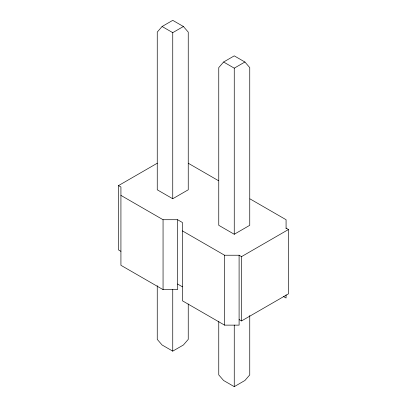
<?xml version="1.0" encoding="UTF-8"?>
<svg xmlns="http://www.w3.org/2000/svg" width="407" height="407" viewBox="0 0 407 407"><rect width="100%" height="100%" fill="white"/><g stroke="black" fill="none" stroke-linecap="round" stroke-linejoin="round"><path stroke-width="0.61" d="M162.093 26.501L157.25 32.092L157.25 189.799L172.746 198.748L188.243 189.799L188.243 32.092L183.399 26.501L172.746 20.35L162.093 26.501L172.746 32.652L183.399 26.501M223.601 62.012L218.757 67.603L218.757 225.31L234.254 234.259L249.75 225.31L249.75 67.603L244.907 62.012L234.254 55.861L223.601 62.012L234.254 68.162L244.907 62.012M120.925 251.317L118.503 249.918L118.503 185.602L157.285 163.212M182.433 230.901L224.567 255.23L239.097 255.23L241.519 256.629L288.497 229.502L288.497 293.818L241.519 320.94L239.097 319.541M157.25 285.699L157.25 339.397L162.093 344.988L172.746 351.139L183.399 344.988L188.243 339.397L188.243 304.019M218.757 321.209L218.757 374.908L223.601 380.499L234.254 386.65L244.907 380.499L249.75 374.908L249.75 315.522M120.925 195.391L163.059 219.719L177.589 219.719L182.433 222.512L182.433 300.809L224.567 325.132L239.097 325.132L239.097 255.23M118.503 185.602L120.925 187.001L120.925 265.298L163.059 289.621L177.589 289.621L177.589 219.719M188.451 163.355L218.549 180.733M249.959 198.865L286.075 219.719L286.075 228.617M286.075 228.108L288.497 229.502M283.323 296.423L286.075 298.01L286.075 294.902M177.589 284.03L182.433 286.828M241.519 256.629L241.519 320.94M234.254 68.162L234.254 234.259M234.254 325.101L234.254 386.65M224.567 255.23L224.567 325.132M172.746 32.652L172.746 198.748M172.746 289.591L172.746 351.139M163.059 219.719L163.059 289.621"/></g></svg>
